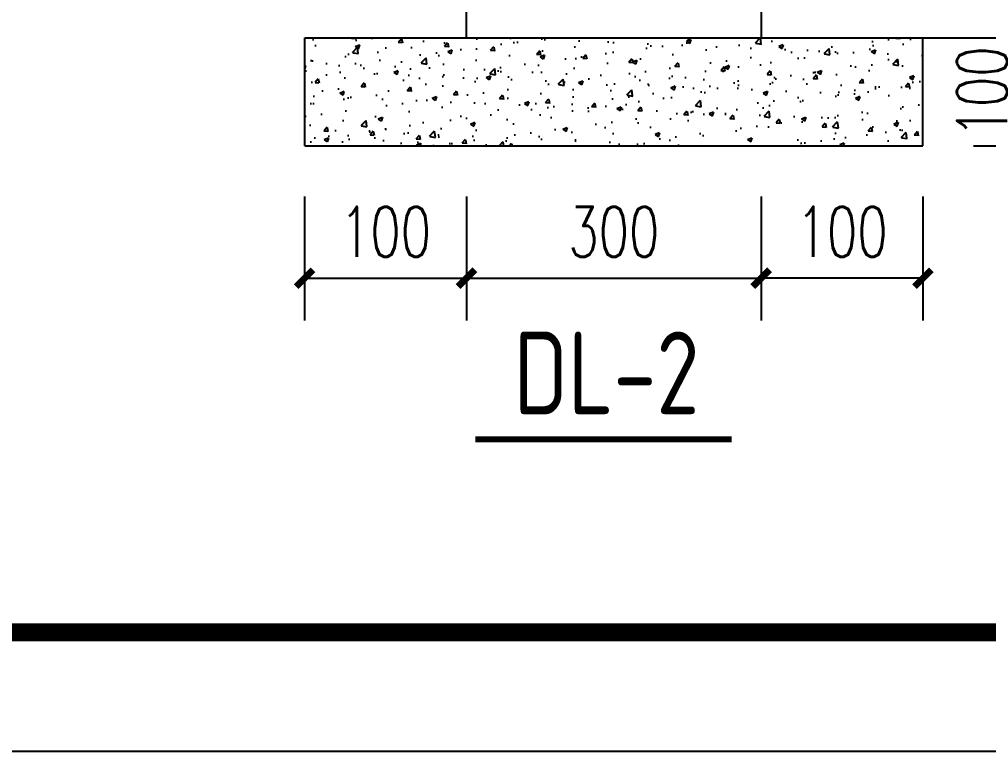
# Model space of a CAD drawing. Extents: x 180850 to 1400258, y 48356 to 327067.
# Drawn here: x 369858 to 381351, y 136382 to 145067 of the extents above; entities that cross this region are included whole.
import ezdxf

# ---------------------------------------------------------------- set-up
doc = ezdxf.new("R2010")
doc.units = 0
doc.header["$LTSCALE"] = 1000
for name, color, linetype in [('AXIS', 3, 'Continuous'), ('DIM_SYMB', 3, 'Continuous'), ('PUB_TEXT', 7, 'Continuous'), ('PUB_TITLE', 4, 'Continuous'), ('TEXT', 7, 'Continuous')]:
    doc.layers.add(name, color=color, linetype=linetype)
doc.styles.add('_TCH_DIM_T3', font='SIMPLEX', dxfattribs={"width": 0.705882, "bigfont": 'GBCBIG'})
doc.styles.add('C', font='tssdeng.shx', dxfattribs={"height": 3, "bigfont": 'tssdchn.shx'})
doc.dimstyles.new('TCH-200-10', dxfattribs={"dimtxt": 595, "dimasz": 200, "dimexe": 500, "dimexo": 600, "dimgap": 252.5, "dimtad": 1, "dimdec": 0, "dimlfac": 0.1, "dimzin": 0, "dimdsep": 46, "dimtxsty": '_TCH_DIM_T3', "dimblk": 'ARCHTICK', "dimcen": 0.09, "dimclrd": 124, "dimclre": 124, "dimclrt": 7, "dimazin": 2, "dimtfac": 1, "dimtdec": 0, "dimtix": 1, "dimtmove": 2, "dimatfit": 3, "dimfxl": 1, "dimtolj": 1, "dimtzin": 0, "dimarcsym": 0})

# ---------------------------------------------------------------- blocks, each defined once
blk = doc.blocks.new('_ArchTick')
at = {"color": 0, "linetype": 'ByBlock', "const_width": 0.4}
blk.add_lwpolyline([(-0.5, -0.5), (0.5, 0.5)], dxfattribs=at)
blk = doc.blocks.new('*D1399')
at = {"layer": 'AXIS', "color": 124, "linetype": 'ByBlock', "lineweight": -2, "transparency": 16777216}
for p, q in [((375159, 142966), (375159, 141497)), ((378654, 142966), (378654, 141497)), ((375159, 141997), (378654, 141997))]:
    blk.add_line(p, q, dxfattribs=at)
at = {"layer": 'Defpoints', "color": 0, "linetype": 'ByBlock', "transparency": 16777216}
for p in [(375159, 143566), (378654, 143566), (378654, 141997)]:
    blk.add_point(p, dxfattribs=at)
at = {"layer": 'AXIS', "color": 124, "linetype": 'ByBlock', "lineweight": -2, "transparency": 16777216, "xscale": 200, "yscale": 200, "zscale": 200, "rotation": 180}
blk.add_blockref('_ArchTick', (375159, 141997), dxfattribs=at)
at = {"layer": 'AXIS', "color": 124, "linetype": 'ByBlock', "lineweight": -2, "transparency": 16777216, "xscale": 200, "yscale": 200, "zscale": 200}
blk.add_blockref('_ArchTick', (378654, 141997), dxfattribs=at)
at = {"layer": 'AXIS', "color": 7, "linetype": 'ByBlock', "transparency": 16777216, "insert": (376907, 142547), "char_height": 595, "attachment_point": 5, "style": '_TCH_DIM_T3'}
blk.add_mtext('\\A1;300', dxfattribs=at)
blk = doc.blocks.new('*D1400')
at = {"layer": 'AXIS', "color": 124, "linetype": 'ByBlock', "lineweight": -2, "transparency": 16777216}
for p, q in [((378957, 151845), (382323, 151845)), ((381823, 151845), (381823, 144846)), ((378956, 144846), (382323, 144846))]:
    blk.add_line(p, q, dxfattribs=at)
at = {"layer": 'Defpoints', "color": 0, "linetype": 'ByBlock', "transparency": 16777216}
for p in [(378357, 151845), (378356, 144846), (381823, 144846)]:
    blk.add_point(p, dxfattribs=at)
at = {"layer": 'AXIS', "color": 124, "linetype": 'ByBlock', "lineweight": -2, "transparency": 16777216, "xscale": 200, "yscale": 200, "zscale": 200}
for p, rotation in [((381823, 151845), 90), ((381823, 144846), 270)]:
    blk.add_blockref('_ArchTick', p, dxfattribs=dict(at, rotation=rotation))
at = {"layer": 'AXIS', "color": 7, "linetype": 'ByBlock', "transparency": 16777216, "insert": (381273, 148346), "char_height": 595, "attachment_point": 5, "rotation": 90, "style": '_TCH_DIM_T3'}
blk.add_mtext('\\A1;700', dxfattribs=at)
blk = doc.blocks.new('*D1401')
at = {"layer": 'AXIS', "color": 124, "linetype": 'ByBlock', "lineweight": -2, "transparency": 16777216}
for p, q in [((381823, 144846), (381823, 145046)), ((381172, 144846), (382323, 144846)), ((381823, 143566), (381823, 144846)), ((381172, 143566), (382323, 143566)), ((381823, 143566), (381823, 143366))]:
    blk.add_line(p, q, dxfattribs=at)
at = {"layer": 'Defpoints', "color": 0, "linetype": 'ByBlock', "transparency": 16777216}
for p in [(380572, 144846), (381823, 144846), (380572, 143566)]:
    blk.add_point(p, dxfattribs=at)
at = {"layer": 'AXIS', "color": 124, "linetype": 'ByBlock', "lineweight": -2, "transparency": 16777216, "xscale": 200, "yscale": 200, "zscale": 200}
for p, rotation in [((381823, 144846), 270), ((381823, 143566), 90)]:
    blk.add_blockref('_ArchTick', p, dxfattribs=dict(at, rotation=rotation))
at = {"layer": 'AXIS', "color": 7, "linetype": 'ByBlock', "transparency": 16777216, "insert": (381273, 144206), "char_height": 595, "attachment_point": 5, "rotation": 90, "style": '_TCH_DIM_T3'}
blk.add_mtext('\\A1;100', dxfattribs=at)
blk = doc.blocks.new('*D1402')
at = {"layer": 'AXIS', "color": 124, "linetype": 'ByBlock', "lineweight": -2, "transparency": 16777216}
for p, q in [((378654, 142966), (378654, 141497)), ((380572, 142966), (380572, 141497)), ((380572, 141997), (378654, 141997))]:
    blk.add_line(p, q, dxfattribs=at)
at = {"layer": 'Defpoints', "color": 0, "linetype": 'ByBlock', "transparency": 16777216}
for p in [(378654, 143566), (380572, 143566), (378654, 141997)]:
    blk.add_point(p, dxfattribs=at)
at = {"layer": 'AXIS', "color": 124, "linetype": 'ByBlock', "lineweight": -2, "transparency": 16777216, "xscale": 200, "yscale": 200, "zscale": 200, "rotation": 180}
blk.add_blockref('_ArchTick', (378654, 141997), dxfattribs=at)
at = {"layer": 'AXIS', "color": 124, "linetype": 'ByBlock', "lineweight": -2, "transparency": 16777216, "xscale": 200, "yscale": 200, "zscale": 200}
blk.add_blockref('_ArchTick', (380572, 141997), dxfattribs=at)
at = {"layer": 'AXIS', "color": 7, "linetype": 'ByBlock', "transparency": 16777216, "insert": (379613, 142547), "char_height": 595, "attachment_point": 5, "style": '_TCH_DIM_T3'}
blk.add_mtext('\\A1;100', dxfattribs=at)
blk = doc.blocks.new('*D1403')
at = {"layer": 'AXIS', "color": 124, "linetype": 'ByBlock', "lineweight": -2, "transparency": 16777216}
for p, q in [((373241, 142966), (373241, 141497)), ((375159, 142966), (375159, 141497)), ((373241, 141997), (375159, 141997))]:
    blk.add_line(p, q, dxfattribs=at)
at = {"layer": 'Defpoints', "color": 0, "linetype": 'ByBlock', "transparency": 16777216}
for p in [(373241, 143566), (375159, 143566), (375159, 141997)]:
    blk.add_point(p, dxfattribs=at)
at = {"layer": 'AXIS', "color": 124, "linetype": 'ByBlock', "lineweight": -2, "transparency": 16777216, "xscale": 200, "yscale": 200, "zscale": 200, "rotation": 180}
blk.add_blockref('_ArchTick', (373241, 141997), dxfattribs=at)
at = {"layer": 'AXIS', "color": 124, "linetype": 'ByBlock', "lineweight": -2, "transparency": 16777216, "xscale": 200, "yscale": 200, "zscale": 200}
blk.add_blockref('_ArchTick', (375159, 141997), dxfattribs=at)
at = {"layer": 'AXIS', "color": 7, "linetype": 'ByBlock', "transparency": 16777216, "insert": (374200, 142547), "char_height": 595, "attachment_point": 5, "style": '_TCH_DIM_T3'}
blk.add_mtext('\\A1;100', dxfattribs=at)

msp = doc.modelspace()

# ---------------------------------------------------------------- hatches: boundary and pattern name
h = msp.add_hatch()
h.set_pattern_fill('AR-CONC', color=256, scale=300)
h.set_pattern_definition([(50, (-666572.94, -721670.23), (546.554, -47.81726), [57.15, -628.65]), (355, (-666572.94, -721670.2), (-105.72848, 573.16993), [45.72, -502.92]), (100.451, (-666527.4, -721674.2), (440.8275, 525.35006), [48.57, -534.27]), (46.1842, (-666572.94, -721517.8), (813.23712, -126.127), [85.725, -942.975]), (96.6356, (-666505.2, -721528.3), (712.2127, 742.27667), [72.855, -801.405]), (351.184, (-666572.9, -721517.8), (712.2138, 742.27535), [68.58, -754.38]), (21, (-666496.74, -721555.93), (454.84464, -306.79656), [57.15, -628.65]), (326, (-666496.74, -721555.9), (185.40609, 552.5639), [45.72, -502.92]), (71.4514, (-666458.83, -721581.5), (640.24947, 245.76857), [48.57, -534.27]), (37.5, (-666572.94, -721670.23), (9.26581, 253.665117), [0, -496.824, 0, -510.54, 0, -504.825]), (7.5, (-666572.94, -721670.23), (200.45899, 300.541724), [0, -291.084, 0, -485.394, 0, -192.405]), (327.5, (-666742.86, -721670.23), (406.771786, -17.186232), [0, -190.5, 0, -594.36, 0, -788.67]), (317.5, (-666819.06, -721670.23), (444.38754, 76.27947), [0, -247.65, 0, -394.716, 0, -560.07])])
h.paths.add_polyline_path([(380571.86, 143566.05), (380571.86, 144846.05), (373241.31, 144846.05), (373241.31, 143566.05)])

# ---------------------------------------------------------------- linework, layer by layer
at = {"color": 7, "linetype": 'Continuous'}
for p, q in [((373241.31, 144846.05), (380571.86, 144846.05)), ((373241.31, 143566.05), (373241.31, 144846.05)), ((380571.86, 143566.05), (380571.86, 144846.05)), ((373241.31, 143566.05), (380571.86, 143566.05))]:
    msp.add_line(p, q, dxfattribs=at)
at = {"layer": 'DIM_SYMB', "const_width": 70}
msp.add_lwpolyline([(375266.7, 140085.88), (378305.15, 140085.88)], dxfattribs=at)
at = {"layer": 'PUB_TITLE'}
msp.add_lwpolyline([(306908.52, 220381.89), (425837.69, 220381.89), (425837.69, 136381.97), (306908.52, 136381.97)], close=True, dxfattribs=at)
at = {"layer": 'PUB_TITLE', "const_width": 212.12}
msp.add_lwpolyline([(310443.87, 137796.11), (310443.87, 218967.75), (424423.55, 218967.75), (424423.55, 137796.11)], close=True, dxfattribs=at)
at = {"layer": 'TEXT'}
msp.add_lwpolyline([(375164.47, 151849.81), (378658.08, 151844.4), (378654.19, 144846.05), (375160.73, 144845.66)], close=True, dxfattribs=at)

# ---------------------------------------------------------------- texts
at = {"layer": 'PUB_TEXT', "style": 'C', "width": 0.8}
msp.add_text('DL-2', height=980, dxfattribs=at).set_placement((375719.29, 140383.87))

# ---------------------------------------------------------------- dimensions: what is measured, and where the dimension line sits
at = {"layer": 'AXIS', "linetype": 'ByBlock'}
for base, p1, p2, angle, text, picture, middle in [((381822.86, 144846.05), (378357.18, 151845.04), (378355.89, 144846.05), 90, '700', '*D1400', (381272.86, 148345.54)), ((381822.86, 144846.05), (380571.86, 143566.05), (380571.86, 144846.05), 90, '100', '*D1401', (381272.86, 144206.05)), ((378654.23, 141997.44), (380571.86, 143566.05), (378654.23, 143566.05), 180, '100', '*D1402', (379613.04, 142547.44))]:
    dim = msp.add_linear_dim(base=base, p1=p1, p2=p2, angle=angle, text=text, dimstyle='TCH-200-10', dxfattribs=at)
    dim.commit()
    dim.dimension.update_dxf_attribs({"geometry": picture, "text_midpoint": middle})
for base, p1, p2, text, picture, middle in [((375158.93, 141997.44), (373241.31, 143566.05), (375158.93, 143566.05), '100', '*D1403', (374200.12, 142547.44)), ((378654.23, 141997.44), (375158.93, 143566.05), (378654.23, 143566.05), '300', '*D1399', (376906.58, 142547.44))]:
    dim = msp.add_linear_dim(base=base, p1=p1, p2=p2, text=text, dimstyle='TCH-200-10', dxfattribs=at)
    dim.commit()
    dim.dimension.update_dxf_attribs({"geometry": picture, "text_midpoint": middle})

doc.saveas('drawing.dxf')
